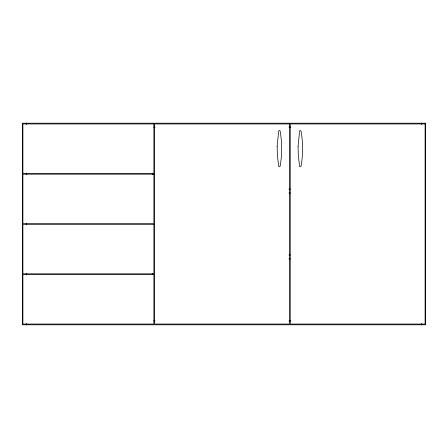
<?xml version="1.0" encoding="UTF-8"?>
<svg xmlns="http://www.w3.org/2000/svg" width="448" height="448" viewBox="0 0 448 448"><rect width="100%" height="100%" fill="white"/><g stroke="black" fill="none" stroke-linecap="round" stroke-linejoin="round"><path stroke-width="0.67" d="M153.608 127.109L155.07 127.109M288.954 127.109L290.83 127.103M288.954 189.101L290.349 189.101M288.954 193.004L290.349 193.004M288.954 254.996L290.349 254.996M288.954 258.899L290.349 258.899M153.608 320.891L155.07 320.891M288.954 320.891L290.83 320.891M421.691 123.2L421.691 124.6M421.691 323.4L421.691 324.8M152.309 173.281L152.309 174.686M152.309 273.314L152.309 274.719M26.309 123.2L26.309 124.6M26.309 172.9L26.309 174.686M26.309 223.3L26.309 224.7M26.309 273.314L26.309 275.1M26.309 323.4L26.309 324.8M277.15 146.378L277.379 155.473L278.678 166.236A0.756 0.756 0 0 0 280.162 166.04C282.162 154.549 282.162 142.755 280.162 131.264A0.756 0.756 0 0 0 278.678 131.068L277.15 146.378M298.066 146.378L298.295 155.473L299.594 166.236A0.756 0.756 0 0 0 301.078 166.04C303.078 154.549 303.078 142.755 301.078 131.264A0.756 0.756 0 0 0 299.594 131.068L298.066 146.378M425.6 123.2L22.4 123.2L22.4 324.8L425.6 324.8L425.6 123.2M153.882 123.956L22.904 123.956L22.904 173.41L153.882 173.41L153.882 123.956M289.486 123.956L154.638 123.956L154.638 324.044L289.486 324.044L289.486 123.956M425.096 123.956L290.242 123.956L290.242 324.044L425.096 324.044L425.096 123.956M153.882 174.166L22.904 174.166L22.904 223.619L153.882 223.619L153.882 174.166M153.882 224.381L22.904 224.381L22.904 273.834L153.882 273.834L153.882 224.381M153.882 274.59L22.904 274.59L22.904 324.044L153.882 324.044L153.882 274.59"/></g></svg>
